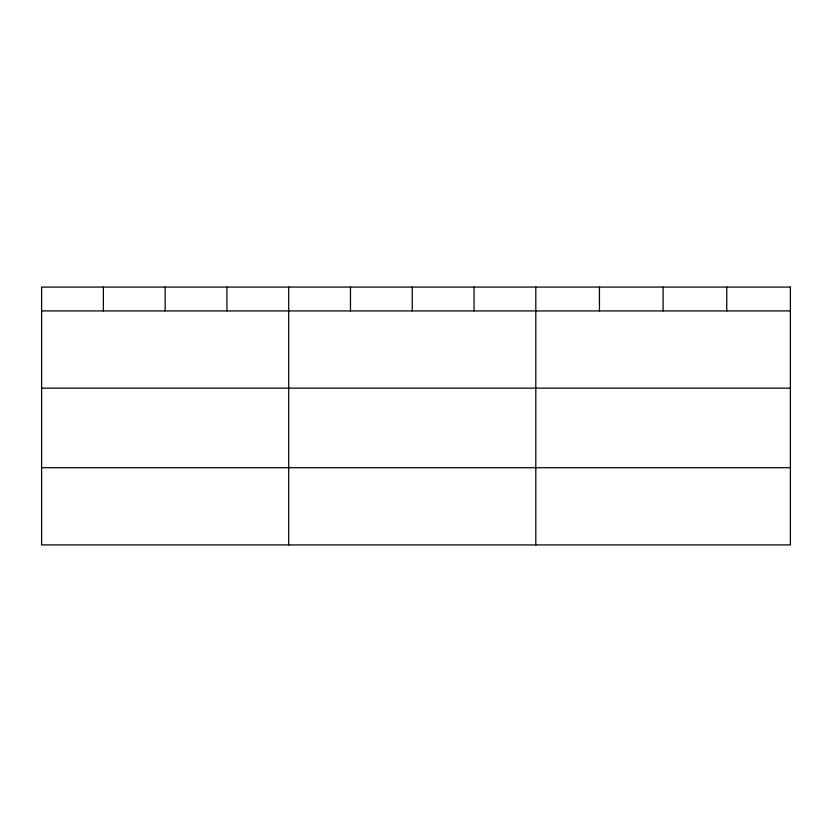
<?xml version="1.0" encoding="UTF-8"?>
<svg xmlns="http://www.w3.org/2000/svg" width="832" height="832" viewBox="0 0 832 832"><rect width="100%" height="100%" fill="white"/><g stroke="black" fill="none" stroke-linecap="round" stroke-linejoin="round"><path stroke-width="1.25" d="M41.6 310.929L790.4 310.929M41.6 388.149L790.4 388.149M41.6 467.709L790.4 467.709M726.752 287.082L726.752 310.929M663.104 287.082L663.104 310.929M599.456 287.082L599.456 310.929M535.808 287.082L535.808 544.918M474.032 287.082L474.032 310.929M412.256 287.082L412.256 310.929M350.48 287.082L350.48 310.929M288.704 287.082L288.704 544.918M226.928 287.082L226.928 310.929M165.152 287.082L165.152 310.929M103.376 287.082L103.376 310.929M790.4 287.082L41.6 287.082L41.6 544.918L790.4 544.918L790.4 287.082"/></g></svg>
